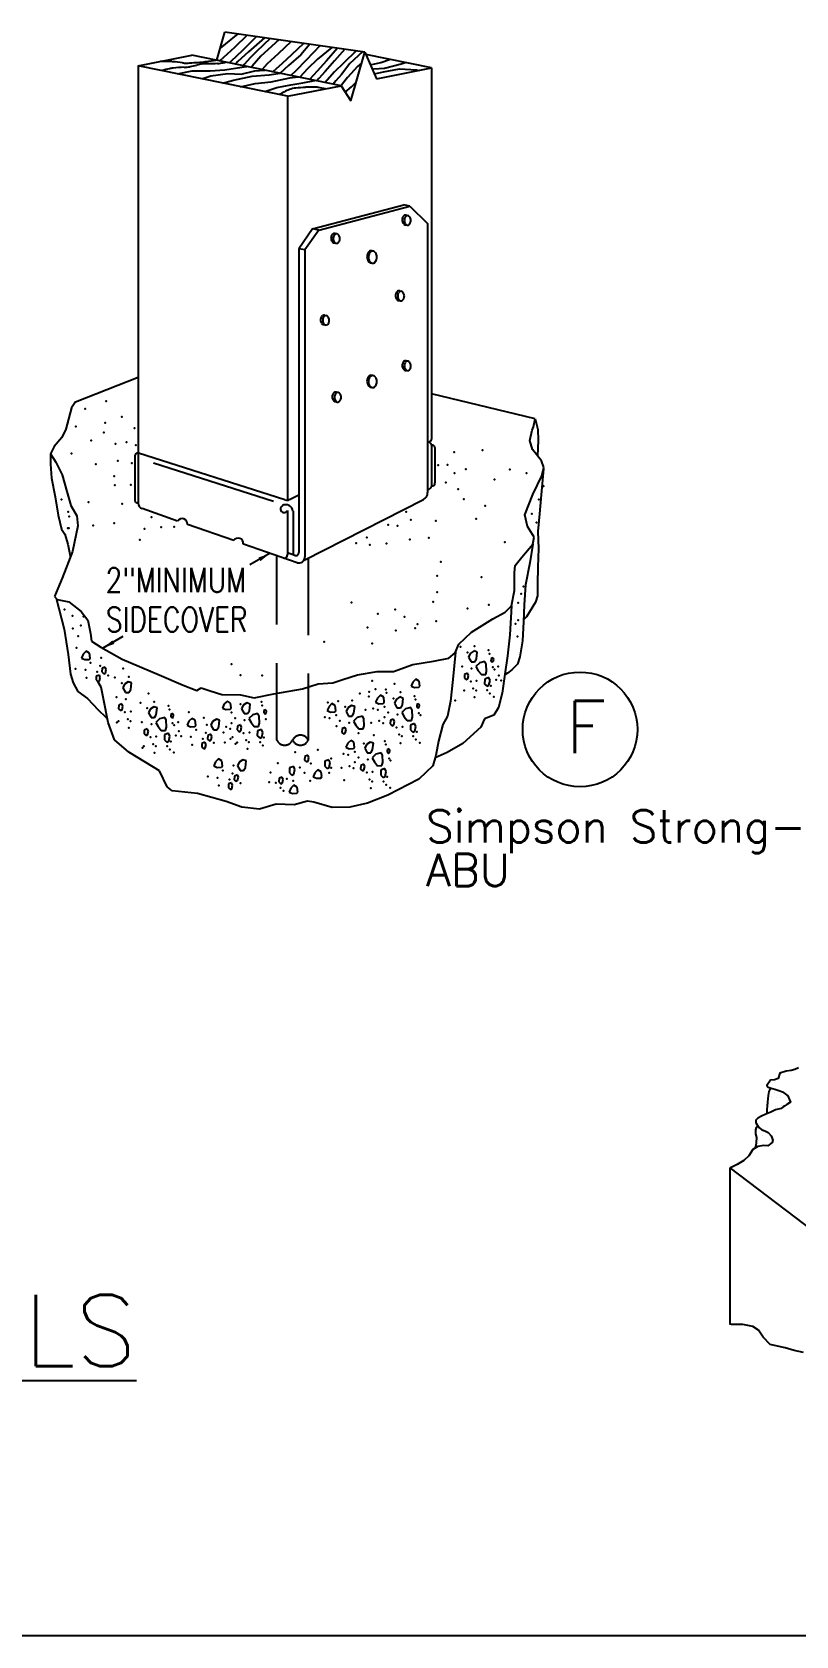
# Model space of a CAD drawing. Header units: inches. Extents: x 683 to 9753, y -6805 to 20230.
# Drawn here: x 6918.6 to 7037.6, y -6033.4 to -5783.8 of the extents above; entities that cross this region are included whole.
import ezdxf

# ---------------------------------------------------------------- set-up
doc = ezdxf.new("R2010")
doc.units = ezdxf.units.IN
doc.header["$LTSCALE"] = 48
doc.header["$MEASUREMENT"] = 0
doc.linetypes.add('HIDDEN', pattern=[0.375, 0.25, -0.125])
for name, color, linetype in [('Dim', 1, 'Continuous'), ('DPIS-BL', 9, 'Continuous'), ('DPIS-TEXT', 7, 'Continuous')]:
    doc.layers.add(name, color=color, linetype=linetype)
doc.styles.add('SIMPLEX', font='simplex.shx', dxfattribs={"oblique": 15, "height": 4})
doc.styles.get("Standard").update_dxf_attribs({"font": 'simplex.shx', "oblique": 15})

# ---------------------------------------------------------------- blocks, each defined once
blk = doc.blocks.new('A$C1BDB07E1')
blk.add_line((-24.55, -184.56), (-24.79, -184.85))
at = {"color": 6}
blk.add_circle((12.43, -285.03), 8.93, dxfattribs=at)
for p in [(-66.09, -237.88), (3.25, -263.92), (3.62, -262.77), (-21.88, -279.46), (-7, -280.53)]:
    blk.add_point(p)
at = {"layer": 'Dim', "color": 6}
for p, q in [((-44.15, -180.89), (-42.87, -176.5)), ((-21.08, -179.6), (-42.87, -176.5)), ((-23.27, -187.19), (-21.08, -179.6)), ((-21.08, -179.6), (-19.26, -183.75)), ((-56.38, -181.73), (-48.03, -180.09)), ((-56.38, -181.73), (-56.38, -249.76)), ((-33.15, -186.49), (-56.38, -181.73)), ((-24.79, -184.85), (-48.03, -180.09)), ((-19.26, -183.75), (-10.71, -182.07)), ((-10.71, -182.07), (-10.71, -239.86)), ((-33.15, -186.49), (-24.79, -184.85)), ((-33.15, -186.49), (-33.15, -249.36)), ((-24.79, -184.85), (-23.27, -187.19)), ((-66.14, -234.06), (-56.38, -230.21)), ((-66.14, -234.06), (-66.77, -234.97)), ((5.46, -236.68), (-10.71, -232.78)), ((-66.77, -234.97), (-67.63, -238.28)), ((5.16, -237.92), (5.46, -236.68)), ((5.46, -236.68), (5.84, -238.36)), ((-68.3, -239.58), (-69.47, -241.02)), ((-67.63, -238.28), (-68.3, -239.58)), ((4.59, -240.07), (4.97, -238.47)), ((4.97, -238.47), (5.16, -237.92)), ((5.84, -238.36), (5.9, -240)), ((-70.05, -242.13), (-70.06, -243.76)), ((-69.47, -241.02), (-70.05, -242.13)), ((-70.05, -242.13), (-69.23, -243.42)), ((-33.53, -249.32), (-56.31, -242.05)), ((5.04, -241.44), (4.59, -240.07)), ((6.43, -243.23), (5.04, -241.44)), ((5.86, -241.31), (5.8, -242.45)), ((5.9, -240), (5.86, -241.31)), ((-70.06, -243.76), (-69.87, -245.91)), ((-69.23, -243.42), (-68.2, -245.38)), ((6.72, -244.49), (6.38, -248.52)), ((6.78, -244.24), (6.43, -243.23)), ((6.49, -245.57), (6.78, -244.24)), ((-69.87, -245.91), (-69.3, -248.81)), ((-68.2, -245.38), (-67.51, -247.99)), ((5.1, -248.46), (6.49, -245.57)), ((-69.3, -248.81), (-68.87, -251.66)), ((-67.51, -247.99), (-66.89, -250.16)), ((-32.81, -249.26), (-31.36, -248.52)), ((3.81, -251.62), (5.1, -248.46)), ((6.38, -248.52), (6.11, -251.47)), ((-68.87, -251.66), (-68.35, -253.85)), ((-66.89, -250.16), (-65.95, -251.76)), ((-65.95, -251.76), (-65.78, -253.34)), ((4.24, -253.47), (3.81, -251.62)), ((6.11, -251.47), (5.86, -254.21)), ((-68.35, -253.85), (-67.8, -254.65)), ((-65.78, -253.34), (-66.6, -257.35)), ((5.31, -255.12), (4.24, -253.47)), ((5.86, -254.21), (5.96, -256.86)), ((-67.8, -254.65), (-67.36, -256.19)), ((-67.36, -256.19), (-67, -258)), ((3.37, -258.23), (5.08, -256.21)), ((5.08, -256.21), (4.61, -259.08)), ((5.08, -256.21), (5.31, -255.12)), ((5.96, -256.86), (5.86, -259.75)), ((-66.6, -257.35), (-68.2, -261.48)), ((-67, -258), (-66.94, -258.21)), ((2.25, -260.68), (2.34, -259.5)), ((2.34, -259.5), (3.37, -258.23)), ((4.61, -259.08), (3.94, -262.53)), ((-68.2, -261.48), (-68.92, -263.1)), ((2.21, -263.42), (2.25, -260.68)), ((5.86, -259.75), (5.8, -262.32)), ((-68.92, -263.1), (-69.42, -264.33)), ((-69.42, -264.33), (-69.02, -264.81)), ((1.77, -265.8), (2.21, -263.42)), ((3.94, -262.53), (3.73, -265.65)), ((5.82, -264.22), (5.48, -265.23)), ((5.8, -262.32), (5.82, -264.22)), ((-69.17, -264.62), (-67.93, -269.41)), ((-69.02, -264.81), (-67.19, -265.19)), ((-67.19, -265.19), (-65.27, -266.67)), ((-65.27, -266.67), (-64.22, -268.03)), ((-1.16, -267.8), (0.76, -266.79)), ((0.76, -266.79), (1.77, -265.8)), ((1.77, -265.8), (1.48, -270.33)), ((3.73, -265.65), (3.65, -268.29)), ((4.51, -266.85), (4.09, -267.51)), ((5.48, -265.23), (4.51, -266.85)), ((-67.93, -269.41), (-67.29, -273.39)), ((-64.22, -268.03), (-63.8, -270.1)), ((-4.49, -269.91), (-1.16, -267.8)), ((3.65, -268.29), (3.46, -271.24)), ((4.09, -267.51), (3.67, -267.93)), ((-63.8, -270.1), (-63.65, -271.28)), ((-63.65, -271.28), (-62.19, -272.23)), ((-7, -273.09), (-6.43, -271.74)), ((-6.43, -271.74), (-4.49, -269.91)), ((1.48, -270.33), (1.14, -273.56)), ((3.46, -271.24), (3.05, -273.72)), ((-67.29, -273.39), (-66.92, -276.42)), ((-62.19, -272.23), (-58.86, -274.08)), ((-58.86, -274.08), (-53.13, -276.55)), ((-13.61, -274.9), (-10.39, -274.38)), ((-10.39, -274.38), (-7.99, -273.92)), ((-7.99, -273.92), (-7, -273.09)), ((-6.96, -273.01), (-7.38, -277.27)), ((1.14, -273.56), (0.74, -276.42)), ((3.05, -273.72), (2.68, -274.86)), ((-66.92, -276.42), (-66.51, -277.79)), ((-53.13, -276.55), (-49.4, -278.15)), ((-24.53, -277.24), (-22.23, -276.51)), ((-22.23, -276.51), (-19.18, -276.02)), ((-19.18, -276.02), (-16.61, -276)), ((-16.61, -276), (-13.61, -274.9)), ((0.74, -276.42), (0.29, -279.37)), ((1.14, -276.28), (0.7, -276.55)), ((1.79, -275.73), (1.14, -276.28)), ((2.68, -274.86), (1.79, -275.73)), ((-66.51, -277.79), (-65.78, -279.12)), ((-65.78, -279.12), (-64.3, -280.22)), ((-62.15, -278.45), (-62.66, -277.56)), ((-61.79, -280.28), (-62.15, -278.45)), ((-49.4, -278.15), (-47.25, -278.95)), ((-47.25, -278.95), (-46.58, -278.53)), ((-46.58, -278.53), (-45.17, -279.02)), ((-45.17, -279.02), (-43.33, -279.58)), ((-38.34, -280.13), (-35.28, -279.48)), ((-35.28, -279.48), (-30.79, -278.7)), ((-30.79, -278.7), (-28.35, -277.94)), ((-28.35, -277.94), (-26.05, -277.79)), ((-26.05, -277.79), (-24.53, -277.24)), ((-7.38, -277.27), (-7.73, -280.62)), ((0.29, -279.37), (-0.28, -281.61)), ((-64.3, -280.22), (-62.64, -281.97)), ((-62.64, -281.97), (-61.41, -283.13)), ((-61.08, -283.93), (-61.79, -280.28)), ((-43.33, -279.58), (-40.46, -279.67)), ((-40.46, -279.67), (-38.34, -280.13)), ((-7.73, -280.62), (-8.2, -282.96)), ((-0.28, -281.61), (-1.01, -282.83)), ((-61.41, -283.13), (-61.24, -283.23)), ((-60.06, -286.66), (-61.08, -283.93)), ((-8.92, -284.28), (-9.63, -286.83)), ((-8.2, -282.96), (-8.92, -284.28)), ((-2.47, -283.38), (-3.01, -284.7)), ((-1.01, -282.83), (-2.47, -283.38)), ((-57.83, -288.58), (-60.06, -286.66)), ((-9.63, -286.83), (-10.05, -289.11)), ((-3.01, -284.7), (-5.82, -287.23)), ((-55.2, -290.19), (-57.83, -288.58)), ((-10.05, -289.11), (-10.5, -290.69)), ((-8.28, -288.62), (-10.14, -289.47)), ((-5.82, -287.23), (-8.28, -288.62)), ((-53.05, -291.45), (-55.2, -290.19)), ((-51.89, -293.94), (-53.05, -291.45)), ((-10.5, -290.69), (-12.65, -292.78)), ((-51.07, -294.57), (-51.89, -293.94)), ((-12.65, -292.78), (-17.51, -295.28)), ((-47.15, -294.99), (-51.07, -294.57)), ((-42.66, -296.23), (-47.15, -294.99)), ((-40.25, -297.14), (-42.66, -296.23)), ((-34.9, -296.68), (-37.47, -297.44)), ((-32.08, -296.76), (-34.9, -296.68)), ((-29.99, -296.17), (-32.08, -296.76)), ((-29.04, -296.36), (-29.99, -296.17)), ((-26.16, -297.2), (-29.04, -296.36)), ((-20.68, -296.51), (-23.42, -297.14)), ((-17.51, -295.28), (-20.68, -296.51)), ((-37.47, -297.44), (-40.25, -297.14)), ((-23.42, -297.14), (-26.16, -297.2)), ((35.76, -353.27), (76.65, -384.37)), ((35.76, -353.27), (35.76, -377.58))]:
    blk.add_line(p, q, dxfattribs=at)
at = {"layer": 'Dim', "color": 2}
for p, q in [((-40.85, -176.78), (-42.78, -178.32)), ((-39.41, -176.97), (-41.39, -178.91)), ((-37.98, -177.18), (-40.19, -179.39)), ((-42.78, -178.32), (-43.6, -178.99)), ((-41.39, -178.91), (-43.12, -180.43)), ((-40.19, -179.39), (-41.88, -181.02)), ((-39.18, -179.58), (-40.84, -181.1)), ((-36.71, -177.37), (-39.18, -179.58)), ((-37.98, -179.5), (-38.88, -180.45)), ((-35.83, -177.48), (-37.98, -179.5)), ((-34.48, -177.69), (-37.3, -180.24)), ((-32.54, -177.96), (-34.59, -179.88)), ((-30.64, -178.25), (-32.52, -180.05)), ((-29.67, -178.38), (-31.07, -180.02)), ((-28.03, -178.61), (-30.2, -180.87)), ((-26.22, -178.87), (-28.47, -180.72)), ((-25.33, -178.99), (-27.06, -180.97)), ((-24.19, -179.16), (-25.82, -180.97)), ((-22.42, -179.41), (-24.43, -181.31)), ((-21.45, -179.56), (-23.44, -181.37)), ((-43.12, -180.43), (-43.67, -180.99)), ((-42.89, -182.38), (-40.23, -181.94)), ((-41.88, -181.02), (-42.17, -181.29)), ((-40.84, -181.1), (-41.22, -181.48)), ((-40.23, -181.94), (-39.48, -181.84)), ((-39.87, -181.54), (-40.04, -181.73)), ((-38.88, -180.45), (-39.87, -181.54)), ((-38.63, -181.82), (-38.78, -181.98)), ((-37.3, -180.24), (-38.63, -181.82)), ((-36.29, -181.46), (-37.09, -182.32)), ((-34.59, -179.88), (-36.29, -181.46)), ((-33.95, -181.37), (-35.41, -182.66)), ((-32.98, -181.69), (-34.25, -182.91)), ((-32.52, -180.05), (-33.95, -181.37)), ((-31.07, -180.02), (-32.98, -181.69)), ((-30.2, -180.87), (-31.85, -182.53)), ((-28.47, -180.72), (-30.03, -182.24)), ((-27.06, -180.97), (-28.51, -182.58)), ((-25.82, -180.97), (-27.27, -182.64)), ((-24.43, -181.31), (-25.8, -182.7)), ((-23.44, -181.37), (-24.72, -183.08)), ((-22.23, -181.86), (-23.79, -183.57)), ((-21.58, -181.35), (-22.23, -181.86)), ((-10.71, -182.07), (-20.91, -180)), ((-20.21, -181.58), (-19.98, -181.54)), ((-19.98, -181.54), (-18.59, -181.25)), ((-19.66, -182.24), (-18.04, -182.09)), ((-18.59, -181.25), (-17.26, -180.74)), ((-18.04, -182.09), (-15.41, -181.42)), ((-15.41, -181.42), (-14.82, -181.23)), ((-50.27, -182.98), (-47.99, -182.51)), ((-47.99, -182.51), (-45.17, -182.53)), ((-46.49, -183.76), (-45.06, -183.33)), ((-45.17, -182.53), (-42.89, -182.38)), ((-45.06, -183.33), (-42.43, -182.93)), ((-43.23, -184.43), (-41.54, -183.99)), ((-42.43, -182.93), (-40.36, -183.04)), ((-41.54, -183.99), (-38.61, -183.36)), ((-40.44, -185), (-38.15, -184.49)), ((-40.36, -183.04), (-38.21, -182.55)), ((-38.61, -183.36), (-36, -183.14)), ((-38.21, -182.55), (-36.74, -182.43)), ((-38.15, -184.49), (-35.68, -184.24)), ((-36.74, -182.43), (-36.63, -182.41)), ((-36, -183.14), (-34.27, -182.91)), ((-35.68, -184.24), (-32.79, -183.61)), ((-34.78, -185.13), (-32.63, -184.72)), ((-32.79, -183.61), (-31.47, -183.48)), ((-32.63, -184.72), (-30.73, -184.41)), ((-31.85, -182.53), (-32.62, -183.25)), ((-30.03, -182.24), (-31.23, -183.52)), ((-30.73, -184.41), (-28.87, -184.01)), ((-28.51, -182.58), (-29.65, -183.84)), ((-28.26, -183.73), (-28.56, -184.07)), ((-27.27, -182.64), (-28.26, -183.73)), ((-26.96, -183.97), (-27.25, -184.34)), ((-25.8, -182.7), (-26.96, -183.97)), ((-25.59, -184.07), (-26.03, -184.58)), ((-24.72, -183.08), (-25.59, -184.07)), ((-23.79, -183.57), (-24.55, -184.56)), ((-23.16, -185.02), (-22.43, -184.3)), ((-19.9, -182.26), (-19.66, -182.24)), ((-19.58, -183), (-18.17, -182.66)), ((-19.58, -183), (-19.58, -183)), ((-18.17, -182.66), (-15.66, -182.22)), ((-15.66, -182.22), (-13.02, -182.39)), ((-13.02, -182.39), (-12.63, -182.45)), ((-36.65, -185.76), (-34.78, -185.13)), ((-24.15, -185.84), (-23.16, -185.02)), ((-64.95, -273.3), (-65.23, -273.94)), ((-65.23, -273.94), (-64.7, -274.17)), ((-64.47, -272.86), (-64.95, -273.3)), ((-64.7, -274.17), (-64.03, -274.13)), ((-63.98, -273.16), (-64.47, -272.86)), ((-64.03, -274.13), (-63.86, -273.92)), ((-63.86, -273.92), (-63.98, -273.16)), ((-4.68, -273.2), (-4.93, -273.77)), ((-4.93, -273.77), (-4.53, -274.5)), ((-4.07, -272.82), (-4.68, -273.2)), ((-4.53, -274.5), (-4, -274.5)), ((-3.58, -273.03), (-4.07, -272.82)), ((-4, -274.5), (-3.69, -274.06)), ((-3.69, -274.06), (-3.58, -273.03)), ((-2.38, -274.48), (-3.18, -274.69)), ((-2.19, -274.88), (-2.38, -274.48)), ((-1.43, -274), (-1.45, -274.38)), ((-1.45, -274.38), (-1.26, -274.57)), ((-1.12, -273.89), (-1.43, -274)), ((-1.26, -274.57), (-1.1, -274.48)), ((-1.01, -274.12), (-1.12, -273.89)), ((-1.1, -274.48), (-1.01, -274.12)), ((-62.91, -276.76), (-62.93, -277.33)), ((-62.43, -276.59), (-62.91, -276.76)), ((-62.28, -276.93), (-62.43, -276.59)), ((-62.4, -277.48), (-62.28, -276.93)), ((-62, -275.52), (-62.02, -276.09)), ((-62.02, -276.09), (-61.71, -276.36)), ((-61.52, -275.33), (-62, -275.52)), ((-61.71, -276.36), (-61.48, -276.25)), ((-61.37, -275.69), (-61.52, -275.33)), ((-61.48, -276.25), (-61.37, -275.69)), ((-5.56, -276.46), (-5.57, -277.03)), ((-5.57, -277.03), (-5.27, -277.31)), ((-5.08, -276.27), (-5.56, -276.46)), ((-4.93, -276.63), (-5.08, -276.27)), ((-5.04, -277.18), (-4.93, -276.63)), ((-3.18, -274.69), (-3.79, -275.26)), ((-3.79, -275.26), (-3.41, -275.9)), ((-3.41, -275.9), (-2.93, -276.49)), ((-2.93, -276.49), (-2.26, -276.49)), ((-1.79, -276.95), (-2.42, -277.2)), ((-2.26, -276.49), (-2.11, -275.98)), ((-2.11, -275.98), (-2.19, -274.88)), ((-1.58, -277.43), (-1.79, -276.95)), ((-62.93, -277.33), (-62.62, -277.62)), ((-62.62, -277.62), (-62.4, -277.48)), ((-58.51, -277.98), (-58.78, -278.55)), ((-58.78, -278.55), (-58.36, -279.27)), ((-57.92, -277.6), (-58.51, -277.98)), ((-58.36, -279.27), (-57.83, -279.27)), ((-57.41, -277.79), (-57.92, -277.6)), ((-57.83, -279.27), (-57.54, -278.83)), ((-57.54, -278.83), (-57.41, -277.79)), ((-13.61, -277.65), (-13.89, -278.28)), ((-13.89, -278.28), (-13.36, -278.51)), ((-13.13, -277.22), (-13.61, -277.65)), ((-13.36, -278.51), (-12.69, -278.47)), ((-12.63, -277.5), (-13.13, -277.22)), ((-12.69, -278.47), (-12.52, -278.28)), ((-12.52, -278.28), (-12.63, -277.5)), ((-5.27, -277.31), (-5.04, -277.18)), ((-2.42, -277.2), (-2.45, -277.96)), ((-2.45, -277.96), (-2.05, -278.32)), ((-2.05, -278.32), (-1.75, -278.15)), ((-1.75, -278.15), (-1.58, -277.43)), ((-59.41, -281.23), (-59.43, -281.8)), ((-59.43, -281.8), (-59.12, -282.09)), ((-58.93, -281.04), (-59.41, -281.23)), ((-59.12, -282.09), (-58.89, -281.96)), ((-58.78, -281.4), (-58.93, -281.04)), ((-58.89, -281.96), (-58.78, -281.4)), ((-54.54, -281.88), (-54.8, -282.45)), ((-53.95, -281.5), (-54.54, -281.88)), ((-53.43, -281.69), (-53.95, -281.5)), ((-53.57, -282.74), (-53.43, -281.69)), ((-42.97, -281.06), (-43.25, -281.71)), ((-43.25, -281.71), (-42.72, -281.94)), ((-42.49, -280.62), (-42.97, -281.06)), ((-42.72, -281.94), (-42.05, -281.9)), ((-42, -280.93), (-42.49, -280.62)), ((-42.05, -281.9), (-41.88, -281.69)), ((-41.88, -281.69), (-42, -280.93)), ((-40.04, -281.27), (-40.3, -281.84)), ((-40.3, -281.84), (-39.9, -282.56)), ((-39.45, -280.89), (-40.04, -281.27)), ((-38.95, -281.08), (-39.45, -280.89)), ((-39.07, -282.13), (-38.95, -281.08)), ((-36.5, -281.96), (-36.8, -282.07)), ((-36.38, -282.18), (-36.5, -281.96)), ((-26.66, -281.44), (-26.96, -282.09)), ((-26.2, -281), (-26.66, -281.44)), ((-25.69, -281.31), (-26.2, -281)), ((-25.59, -282.07), (-25.69, -281.31)), ((-23.75, -281.65), (-24.01, -282.22)), ((-23.16, -281.29), (-23.75, -281.65)), ((-22.64, -281.48), (-23.16, -281.29)), ((-22.78, -282.51), (-22.64, -281.48)), ((-19.12, -280.15), (-19.43, -280.79)), ((-19.43, -280.79), (-18.9, -281.02)), ((-18.67, -279.71), (-19.12, -280.15)), ((-18.9, -281.02), (-18.21, -280.98)), ((-18.15, -280.01), (-18.67, -279.71)), ((-18.21, -280.98), (-18.06, -280.78)), ((-18.06, -280.78), (-18.15, -280.01)), ((-16.21, -280.36), (-16.48, -280.93)), ((-16.48, -280.93), (-16.08, -281.65)), ((-15.62, -279.98), (-16.21, -280.36)), ((-16.08, -281.65), (-15.53, -281.65)), ((-15.11, -280.19), (-15.62, -279.98)), ((-15.53, -281.65), (-15.24, -281.21)), ((-14.73, -281.84), (-15.32, -282.41)), ((-15.24, -281.21), (-15.11, -280.19)), ((-13.93, -281.63), (-14.73, -281.84)), ((-13.72, -282.03), (-13.93, -281.63)), ((-13.64, -283.13), (-13.72, -282.03)), ((-12.98, -281.16), (-13, -281.54)), ((-13, -281.54), (-12.79, -281.73)), ((-12.67, -281.04), (-12.98, -281.16)), ((-12.79, -281.73), (-12.63, -281.63)), ((-12.56, -281.27), (-12.67, -281.04)), ((-12.63, -281.63), (-12.56, -281.27)), ((-54.8, -282.45), (-54.38, -283.17)), ((-54.38, -283.17), (-53.85, -283.17)), ((-53.85, -283.17), (-53.57, -282.74)), ((-53.05, -283.36), (-53.64, -283.93)), ((-53.64, -283.93), (-53.28, -284.58)), ((-52.25, -283.15), (-53.05, -283.36)), ((-52.04, -283.55), (-52.25, -283.15)), ((-51.97, -284.66), (-52.04, -283.55)), ((-51.3, -282.68), (-51.32, -283.06)), ((-51.32, -283.06), (-51.11, -283.25)), ((-50.98, -282.56), (-51.3, -282.68)), ((-51.11, -283.25), (-50.96, -283.15)), ((-50.88, -282.79), (-50.98, -282.56)), ((-50.96, -283.15), (-50.88, -282.79)), ((-48.49, -283.74), (-48.77, -284.37)), ((-48.77, -284.37), (-48.24, -284.6)), ((-48.03, -283.31), (-48.49, -283.74)), ((-48.24, -284.6), (-47.57, -284.56)), ((-47.52, -283.59), (-48.03, -283.31)), ((-47.57, -284.56), (-47.4, -284.37)), ((-47.4, -284.37), (-47.52, -283.59)), ((-44.79, -283.78), (-45.06, -284.35)), ((-45.06, -284.35), (-44.66, -285.09)), ((-44.2, -283.42), (-44.79, -283.78)), ((-43.71, -283.61), (-44.2, -283.42)), ((-43.82, -284.64), (-43.71, -283.61)), ((-40.93, -284.52), (-40.95, -285.09)), ((-40.46, -284.33), (-40.93, -284.52)), ((-40.3, -284.7), (-40.46, -284.33)), ((-39.9, -282.56), (-39.37, -282.56)), ((-39.37, -282.56), (-39.07, -282.13)), ((-38.55, -282.75), (-39.16, -283.33)), ((-39.16, -283.33), (-38.78, -283.97)), ((-38.78, -283.97), (-38.31, -284.56)), ((-37.75, -282.54), (-38.55, -282.75)), ((-38.31, -284.56), (-37.64, -284.56)), ((-37.54, -282.94), (-37.75, -282.54)), ((-37.64, -284.56), (-37.47, -284.05)), ((-37.47, -284.05), (-37.54, -282.94)), ((-36.8, -282.07), (-36.82, -282.45)), ((-36.82, -282.45), (-36.61, -282.64)), ((-36.61, -282.64), (-36.46, -282.54)), ((-36.46, -282.54), (-36.38, -282.18)), ((-26.96, -282.09), (-26.43, -282.32)), ((-26.43, -282.32), (-25.75, -282.28)), ((-25.75, -282.28), (-25.59, -282.07)), ((-24.01, -282.22), (-23.61, -282.96)), ((-23.61, -282.96), (-23.06, -282.94)), ((-23.06, -282.94), (-22.78, -282.51)), ((-22.26, -283.15), (-22.87, -283.72)), ((-22.87, -283.72), (-22.49, -284.35)), ((-22.49, -284.35), (-22.02, -284.94)), ((-21.46, -282.94), (-22.26, -283.15)), ((-21.25, -283.34), (-21.46, -282.94)), ((-21.35, -284.94), (-21.18, -284.45)), ((-21.18, -284.45), (-21.25, -283.34)), ((-17.11, -283.61), (-17.13, -284.18)), ((-17.13, -284.18), (-16.82, -284.47)), ((-16.63, -283.42), (-17.11, -283.61)), ((-16.82, -284.47), (-16.59, -284.33)), ((-16.48, -283.78), (-16.63, -283.42)), ((-16.59, -284.33), (-16.48, -283.78)), ((-15.32, -282.41), (-14.96, -283.06)), ((-14.96, -283.06), (-14.48, -283.65)), ((-14.48, -283.65), (-13.81, -283.65)), ((-13.97, -284.35), (-13.99, -285.11)), ((-13.34, -284.11), (-13.97, -284.35)), ((-13.81, -283.65), (-13.64, -283.13)), ((-13.13, -284.58), (-13.34, -284.11)), ((-55.43, -285.13), (-55.45, -285.7)), ((-55.45, -285.7), (-55.15, -285.97)), ((-54.96, -284.94), (-55.43, -285.13)), ((-55.15, -285.97), (-54.92, -285.86)), ((-54.8, -285.3), (-54.96, -284.94)), ((-54.92, -285.86), (-54.8, -285.3)), ((-53.28, -284.58), (-52.81, -285.17)), ((-52.81, -285.17), (-52.14, -285.17)), ((-52.29, -285.88), (-52.31, -286.64)), ((-52.31, -286.64), (-51.91, -287)), ((-51.66, -285.63), (-52.29, -285.88)), ((-52.14, -285.17), (-51.97, -284.66)), ((-51.91, -287), (-51.61, -286.83)), ((-51.45, -286.08), (-51.66, -285.63)), ((-51.61, -286.83), (-51.45, -286.08)), ((-45.99, -287.02), (-46.47, -287.21)), ((-45.82, -287.38), (-45.99, -287.02)), ((-45.56, -285.95), (-45.57, -286.54)), ((-45.57, -286.54), (-45.27, -286.81)), ((-45.08, -285.78), (-45.56, -285.95)), ((-45.27, -286.81), (-45.04, -286.67)), ((-44.91, -286.12), (-45.08, -285.78)), ((-45.04, -286.67), (-44.91, -286.12)), ((-44.66, -285.09), (-44.13, -285.08)), ((-44.13, -285.08), (-43.82, -284.64)), ((-40.95, -285.09), (-40.65, -285.38)), ((-40.65, -285.38), (-40.42, -285.25)), ((-40.42, -285.25), (-40.3, -284.7)), ((-37.79, -285.27), (-37.83, -286.03)), ((-37.83, -286.03), (-37.41, -286.39)), ((-37.16, -285.02), (-37.79, -285.27)), ((-37.41, -286.39), (-37.13, -286.22)), ((-36.95, -285.49), (-37.16, -285.02)), ((-37.13, -286.22), (-36.95, -285.49)), ((-24.64, -284.9), (-24.66, -285.49)), ((-24.66, -285.49), (-24.36, -285.76)), ((-24.17, -284.73), (-24.64, -284.9)), ((-24.36, -285.76), (-24.13, -285.63)), ((-24.01, -285.08), (-24.17, -284.73)), ((-24.13, -285.63), (-24.01, -285.08)), ((-23.29, -286.73), (-23.75, -287.17)), ((-22.78, -287.02), (-23.29, -286.73)), ((-22.68, -287.8), (-22.78, -287.02)), ((-22.02, -284.94), (-21.35, -284.94)), ((-20.25, -287), (-20.84, -287.38)), ((-19.73, -287.19), (-20.25, -287)), ((-13.99, -285.11), (-13.59, -285.48)), ((-13.59, -285.48), (-13.28, -285.3)), ((-13.28, -285.3), (-13.13, -284.58)), ((-46.47, -287.21), (-46.49, -287.78)), ((-46.49, -287.78), (-46.18, -288.04)), ((-46.18, -288.04), (-45.95, -287.93)), ((-45.95, -287.93), (-45.82, -287.38)), ((-30.45, -289.24), (-30.47, -289.81)), ((-29.97, -289.05), (-30.45, -289.24)), ((-29.82, -289.41), (-29.97, -289.05)), ((-29.93, -289.97), (-29.82, -289.41)), ((-23.75, -287.17), (-24.05, -287.8)), ((-24.05, -287.8), (-23.52, -288.03)), ((-23.52, -288.03), (-22.83, -287.99)), ((-22.83, -287.99), (-22.68, -287.8)), ((-20.84, -287.38), (-21.1, -287.95)), ((-21.1, -287.95), (-20.7, -288.67)), ((-20.7, -288.67), (-20.15, -288.67)), ((-20.15, -288.67), (-19.87, -288.23)), ((-19.35, -288.86), (-19.94, -289.43)), ((-19.94, -289.43), (-19.58, -290.06)), ((-19.87, -288.23), (-19.73, -287.19)), ((-18.55, -288.65), (-19.35, -288.86)), ((-18.34, -289.05), (-18.55, -288.65)), ((-18.27, -290.16), (-18.34, -289.05)), ((-17.6, -288.18), (-17.62, -288.56)), ((-17.62, -288.56), (-17.41, -288.75)), ((-17.3, -288.04), (-17.6, -288.18)), ((-17.41, -288.75), (-17.26, -288.65)), ((-17.18, -288.29), (-17.3, -288.04)), ((-17.26, -288.65), (-17.18, -288.29)), ((-44.34, -290.06), (-44.62, -290.71)), ((-44.62, -290.71), (-44.09, -290.94)), ((-43.88, -289.62), (-44.34, -290.06)), ((-44.09, -290.94), (-43.42, -290.9)), ((-43.37, -289.93), (-43.88, -289.62)), ((-43.42, -290.9), (-43.25, -290.69)), ((-43.25, -290.69), (-43.37, -289.93)), ((-40.65, -290.1), (-40.91, -290.67)), ((-40.91, -290.67), (-40.51, -291.41)), ((-40.06, -289.74), (-40.65, -290.1)), ((-40.51, -291.41), (-39.98, -291.41)), ((-39.54, -289.93), (-40.06, -289.74)), ((-39.98, -291.41), (-39.68, -290.97)), ((-39.68, -290.97), (-39.54, -289.93)), ((-32.81, -291.03), (-32.82, -291.81)), ((-32.82, -291.81), (-32.43, -292.17)), ((-32.16, -290.8), (-32.81, -291.03)), ((-32.43, -292.17), (-32.12, -292)), ((-31.97, -291.26), (-32.16, -290.8)), ((-32.12, -292), (-31.97, -291.26)), ((-30.47, -289.81), (-30.16, -290.08)), ((-30.16, -290.08), (-29.93, -289.97)), ((-28.87, -291.76), (-29.15, -292.4)), ((-28.39, -291.32), (-28.87, -291.76)), ((-27.9, -291.62), (-28.39, -291.32)), ((-27.78, -292.38), (-27.9, -291.62)), ((-27.31, -289.97), (-27.34, -290.75)), ((-27.34, -290.75), (-26.93, -291.11)), ((-26.68, -289.74), (-27.31, -289.97)), ((-26.93, -291.11), (-26.62, -290.94)), ((-26.47, -290.19), (-26.68, -289.74)), ((-26.62, -290.94), (-26.47, -290.19)), ((-21.73, -290.63), (-21.75, -291.2)), ((-21.75, -291.2), (-21.45, -291.47)), ((-21.25, -290.44), (-21.73, -290.63)), ((-21.45, -291.47), (-21.22, -291.36)), ((-21.1, -290.78), (-21.25, -290.44)), ((-21.22, -291.36), (-21.1, -290.78)), ((-19.58, -290.06), (-19.1, -290.67)), ((-19.1, -290.67), (-18.44, -290.65)), ((-18.59, -291.36), (-18.61, -292.14)), ((-17.96, -291.13), (-18.59, -291.36)), ((-18.44, -290.65), (-18.27, -290.16)), ((-17.75, -291.58), (-17.96, -291.13)), ((-17.91, -292.33), (-17.75, -291.58)), ((-42.3, -293.52), (-42.32, -294.1)), ((-42.32, -294.1), (-42.03, -294.38)), ((-41.84, -293.33), (-42.3, -293.52)), ((-42.03, -294.38), (-41.81, -294.25)), ((-41.67, -293.7), (-41.84, -293.33)), ((-41.81, -294.25), (-41.67, -293.7)), ((-41.39, -292.29), (-41.41, -292.86)), ((-41.41, -292.86), (-41.12, -293.13)), ((-40.93, -292.1), (-41.39, -292.29)), ((-41.12, -293.13), (-40.89, -292.99)), ((-40.76, -292.44), (-40.93, -292.1)), ((-40.89, -292.99), (-40.76, -292.44)), ((-34.44, -292.63), (-34.46, -293.2)), ((-34.46, -293.2), (-34.16, -293.49)), ((-33.97, -292.46), (-34.44, -292.63)), ((-34.16, -293.49), (-33.93, -293.35)), ((-33.81, -292.8), (-33.97, -292.46)), ((-33.93, -293.35), (-33.81, -292.8)), ((-32.6, -294.15), (-32.88, -294.78)), ((-32.14, -293.72), (-32.6, -294.15)), ((-31.63, -294), (-32.14, -293.72)), ((-31.51, -294.78), (-31.63, -294)), ((-29.15, -292.4), (-28.62, -292.63)), ((-28.62, -292.63), (-27.95, -292.59)), ((-27.95, -292.59), (-27.78, -292.38)), ((-18.61, -292.14), (-18.21, -292.5)), ((-18.21, -292.5), (-17.91, -292.33)), ((-32.88, -294.78), (-32.35, -295.01)), ((-32.35, -295.01), (-31.68, -294.97)), ((-31.68, -294.97), (-31.51, -294.78)), ((42.67, -341.55), (42.67, -341.55)), ((41.71, -342.58), (41.71, -342.58)), ((41.81, -343.42), (41.81, -343.42)), ((42.26, -342.34), (42.26, -342.34)), ((42.92, -343.69), (42.92, -343.69)), ((42.97, -342.36), (42.97, -342.36)), ((43.14, -343.89), (43.14, -343.89)), ((43.6, -342.28), (43.6, -342.28)), ((43.8, -343.56), (43.8, -343.56)), ((44.59, -342.15), (44.59, -342.15)), ((45.09, -343.09), (45.09, -343.09)), ((40.29, -349.02), (40.29, -349.02)), ((40.84, -348.23), (40.84, -348.23)), ((40.85, -347.65), (40.85, -347.65)), ((41.94, -348.8), (41.94, -348.8)), ((39.98, -349.52), (39.98, -349.52))]:
    blk.add_line(p, q, dxfattribs=at)
at = {"layer": 'Dim', "color": 1}
for p, q in [((-29.21, -207.11), (-15.03, -203.4)), ((-28.26, -207.32), (-14.08, -203.59)), ((-14.08, -203.59), (-15.03, -203.4)), ((-14.08, -203.59), (-11.3, -206.31)), ((-29.21, -207.11), (-31.36, -210.22)), ((-28.26, -207.32), (-29.21, -207.11)), ((-11.3, -206.31), (-11.3, -248.18)), ((-28.26, -207.32), (-30.41, -210.41)), ((-31.36, -210.22), (-31.36, -257.5)), ((-30.41, -210.41), (-31.36, -210.22)), ((-30.41, -210.41), (-30.41, -258.17)), ((-10.71, -240.79), (-10.71, -247.15)), ((-10.16, -241.16), (-10.16, -246.66)), ((-56.92, -242.51), (-56.92, -249.45)), ((-35.3, -249.57), (-54, -243.61)), ((-30.54, -258.66), (-11.97, -249.22)), ((-50.24, -252.59), (-55.75, -250.65)), ((-33.15, -250.96), (-33.15, -257.88)), ((-32.27, -251.05), (-32.27, -257.85)), ((-41.5, -255.64), (-48.71, -253.11)), ((-31.64, -259.08), (-40, -256.17)), ((-31.99, -257.94), (-33.15, -257.54))]:
    blk.add_line(p, q, dxfattribs=at)
at = {"layer": 'Dim'}
for p, q in [((-35.83, -257.62), (-38.97, -259.39)), ((-58.76, -270.59), (-61.9, -272.38))]:
    blk.add_line(p, q, dxfattribs=at)
at = {"layer": 'Dim', "color": 1, "linetype": 'HIDDEN'}
for p, q in [((-34.78, -286.71), (-34.78, -257.98)), ((-29.89, -258.34), (-29.89, -286.71))]:
    blk.add_line(p, q, dxfattribs=at)
at = {"layer": 'Dim', "color": 6}
for points in [[(46.44, -337.68), (45.91, -337.97), (45.34, -338.12), (44.56, -338.22), (43.56, -338.54), (43.27, -339.37), (42.73, -339.59), (42.12, -339.61), (41.5, -340.44), (41.72, -340.71), (42.34, -340.93), (42.78, -341.03), (43.41, -341.23), (43.97, -341.45), (44.78, -342.03), (45.05, -342.67), (45.2, -343.04), (45.03, -343.16), (44.63, -343.4), (44.34, -343.6), (44.07, -343.79), (43.78, -344.04), (42.85, -344.21), (42.16, -344.58), (41.36, -344.92), (40.67, -345.21), (40.13, -345.53), (39.79, -345.85), (39.79, -346.26), (40.26, -347), (40.7, -347.27), (41.33, -347.54), (41.75, -347.76), (42.21, -348.29), (42.48, -348.98), (42.34, -349.32), (41.68, -349.83), (41.06, -349.81), (40.13, -349.93), (39.35, -350.4), (38.74, -351.4), (37.93, -352.13), (36.91, -352.74), (35.88, -353.26), (35.76, -353.27)], [(42.09, -340.84), (41.82, -341.4), (41.72, -342.01), (41.63, -343.04), (41.58, -343.62), (41.55, -344.23), (41.53, -344.85)], [(40.1, -346.75), (39.87, -346.97), (39.74, -347.36), (39.74, -347.66), (39.77, -347.95), (39.89, -348.54), (39.87, -349.32), (39.79, -349.76), (39.65, -350.22)], [(47.25, -381.99), (45.78, -381.7), (44.37, -381.26), (43.17, -381.04), (42.02, -380.75), (40.94, -379.62), (40.21, -378.5), (39.35, -377.96), (37.79, -377.66), (36.03, -377.64), (35.76, -377.58)]]:
    blk.add_lwpolyline(points, dxfattribs=at)
at = {"layer": 'Dim', "color": 2}
for centre, radius, start, end in [((-52.67, -216.29), 35.22, 88.452, 90.469), ((-46.49, -205.55), 23.88, 102.119, 105.027), ((-52.03, -192.4), 11.34, 84.895, 88.452), ((-50.35, -187.63), 5.56, 96.084, 102.119), ((-54.23, -217.08), 36.12, 82.437, 84.895), ((-47.76, -211.91), 29.97, 92.84, 96.084), ((-48.83, -176.4), 4.93, 262.437, 269.098), ((-49.7, -172.5), 9.5, 272.84, 278.604), ((-48.85, -178.06), 3.27, 269.098, 274.062), ((-66.14, 65.38), 247.32, 274.062, 274.633), ((-49.36, -174.76), 7.19, 278.604, 286.965), ((-45.73, -186.71), 5.29, 97.203, 106.965), ((-45.61, -187.57), 6.15, 89.531, 97.203), ((-47.5, -164.58), 16.59, 274.633, 277.382), ((-45.38, -159.48), 21.92, 269.531, 273.591), ((-52.56, -125.55), 55.95, 277.382, 278.879), ((-44.36, -175.81), 5.58, 273.591, 278.085), ((-47.04, -157.01), 24.57, 278.085, 280.225), ((-28.94, -194.97), 10.29, 112.168, 121.87), ((-31.49, -188.73), 3.54, 95.598, 112.168), ((-29, -214.02), 28.94, 92.643, 95.598), ((-29.34, -206.56), 21.5, 89.212, 92.643), ((-29.13, -190.88), 5.82, 82.353, 89.212), ((-30.5, -201.14), 16.16, 78.239, 82.353)]:
    blk.add_arc(centre, radius, start, end, dxfattribs=at)
at = {"layer": 'Dim', "color": 1}
for centre, radius, start, end in [((-14.21, -205.74), 1.07, 164.564, 180.566), ((-14.21, -205.74), 1.07, 180.566, 196.567), ((-14.5, -205.67), 0.78, 145.869, 164.564), ((-14.48, -205.82), 0.78, 196.567, 215.262), ((-14.67, -205.55), 0.571, 121.457, 145.869), ((-14.65, -205.93), 0.571, 215.262, 239.674), ((-14.77, -205.36), 0.362, 90.566, 121.457), ((-14.77, -206.12), 0.362, 239.674, 270.566), ((-13.87, -205.8), 1.07, 164.564, 180.566), ((-13.87, -205.8), 1.07, 180.566, 196.567), ((-14.14, -205.72), 0.78, 145.869, 164.564), ((-14.14, -205.88), 0.78, 196.567, 215.262), ((-14.33, -205.61), 0.571, 121.457, 145.869), ((-14.31, -205.99), 0.571, 215.262, 239.674), ((-14.77, -205.36), 0.362, 59.674, 90.566), ((-14.77, -206.12), 0.362, 270.566, 289.265), ((-14.42, -205.42), 0.362, 90.566, 121.457), ((-14.42, -206.18), 0.362, 239.674, 270.566), ((-14.88, -205.55), 0.571, 54.451, 59.674), ((-14.42, -205.42), 0.362, 59.674, 90.566), ((-14.42, -206.18), 0.362, 270.566, 301.457), ((-14.54, -205.61), 0.571, 35.262, 59.674), ((-14.54, -205.99), 0.571, 301.457, 325.869), ((-14.71, -205.72), 0.78, 16.567, 35.262), ((-14.71, -205.88), 0.78, 325.869, 344.564), ((-14.98, -205.8), 1.07, 0.566, 16.567), ((-14.98, -205.8), 1.07, 344.564, 0.566), ((-25.29, -208.58), 1.07, 164.564, 180.566), ((-25.29, -208.58), 1.07, 180.566, 196.567), ((-25.56, -208.5), 0.78, 145.869, 164.564), ((-25.56, -208.65), 0.78, 196.567, 215.262), ((-25.73, -208.39), 0.571, 121.457, 145.869), ((-25.73, -208.77), 0.571, 215.262, 239.674), ((-25.84, -208.2), 0.362, 90.566, 121.457), ((-24.95, -208.64), 1.07, 164.564, 180.566), ((-24.95, -208.64), 1.07, 180.566, 196.567), ((-25.82, -208.96), 0.362, 239.674, 270.566), ((-25.21, -208.56), 0.78, 145.869, 164.564), ((-25.21, -208.71), 0.78, 196.567, 215.262), ((-25.38, -208.45), 0.571, 121.457, 145.869), ((-25.38, -208.83), 0.571, 215.262, 239.674), ((-25.84, -208.2), 0.362, 59.674, 90.566), ((-25.82, -208.96), 0.362, 270.566, 289.265), ((-25.5, -208.26), 0.362, 90.566, 121.457), ((-25.48, -209.02), 0.362, 239.674, 270.566), ((-25.94, -208.39), 0.571, 54.451, 59.674), ((-25.5, -208.26), 0.362, 59.674, 90.566), ((-25.48, -209.02), 0.362, 270.566, 301.457), ((-25.59, -208.45), 0.571, 35.262, 59.674), ((-25.59, -208.84), 0.571, 301.457, 325.869), ((-25.76, -208.56), 0.78, 16.567, 35.262), ((-25.76, -208.71), 0.78, 325.869, 344.564), ((-26.03, -208.64), 1.07, 0.566, 16.567), ((-26.03, -208.64), 1.07, 344.564, 0.566), ((-19.42, -211.45), 1.33, 164.564, 180.566), ((-19.42, -211.45), 1.33, 180.566, 196.567), ((-19.75, -211.35), 0.975, 145.869, 164.564), ((-19.75, -211.57), 0.975, 196.567, 215.262), ((-19.97, -211.21), 0.714, 121.457, 145.869), ((-19.97, -211.71), 0.714, 215.262, 239.674), ((-19.18, -211.51), 1.33, 164.564, 180.566), ((-19.18, -211.51), 1.33, 180.566, 196.567), ((-19.51, -211.41), 0.975, 145.869, 164.564), ((-19.51, -211.63), 0.975, 196.567, 215.262), ((-20.11, -211), 0.452, 90.566, 121.457), ((-19.73, -211.27), 0.714, 121.457, 145.869), ((-20.11, -211), 0.452, 60.7698, 90.566), ((-19.87, -211.05), 0.452, 90.566, 121.457), ((-19.87, -211.05), 0.452, 59.674, 90.566), ((-19.99, -211.27), 0.714, 35.262, 59.674), ((-19.99, -211.77), 0.714, 301.457, 325.869), ((-20.2, -211.44), 0.975, 16.567, 35.262), ((-20.2, -211.63), 0.975, 325.869, 344.564), ((-20.53, -211.53), 1.33, 0.566, 16.567), ((-20.53, -211.53), 1.33, 344.564, 0.566), ((-19.73, -211.77), 0.714, 215.262, 239.674), ((-20.09, -211.95), 0.452, 239.674, 270.566), ((-20.09, -211.95), 0.452, 270.566, 272.5877), ((-19.84, -212.01), 0.452, 239.674, 270.566), ((-19.84, -212.01), 0.452, 270.566, 301.457), ((-15.51, -217.43), 0.78, 145.869, 164.564), ((-15.68, -217.31), 0.571, 121.457, 145.869), ((-15.79, -217.14), 0.362, 90.566, 121.457), ((-15.17, -217.48), 0.78, 145.869, 164.564), ((-15.34, -217.37), 0.571, 121.457, 145.869), ((-15.79, -217.14), 0.362, 59.674, 90.566), ((-15.45, -217.2), 0.362, 90.566, 121.457), ((-15.91, -217.31), 0.571, 54.451, 59.674), ((-15.45, -217.2), 0.362, 59.674, 90.566), ((-15.57, -217.37), 0.571, 35.262, 59.674), ((-15.74, -217.5), 0.78, 16.567, 35.262), ((-15.24, -217.5), 1.07, 164.564, 180.566), ((-15.24, -217.5), 1.07, 180.566, 196.567), ((-15.51, -217.6), 0.78, 196.567, 215.262), ((-15.68, -217.71), 0.571, 215.262, 239.674), ((-15.79, -217.9), 0.362, 239.674, 270.566), ((-14.9, -217.56), 1.07, 164.564, 180.566), ((-14.9, -217.56), 1.07, 180.566, 196.567), ((-15.17, -217.66), 0.78, 196.567, 215.262), ((-15.34, -217.77), 0.571, 215.262, 239.674), ((-15.79, -217.9), 0.362, 270.566, 289.265), ((-15.45, -217.96), 0.362, 239.674, 270.566), ((-15.45, -217.96), 0.362, 270.566, 301.457), ((-15.57, -217.77), 0.571, 301.457, 325.869), ((-15.74, -217.66), 0.78, 325.869, 344.564), ((-16, -217.58), 1.07, 0.566, 16.567), ((-16, -217.58), 1.07, 344.564, 0.566), ((-26.93, -221.29), 1.07, 164.564, 180.566), ((-26.93, -221.29), 1.07, 180.566, 196.567), ((-27.19, -221.21), 0.78, 145.869, 164.564), ((-27.19, -221.37), 0.78, 196.567, 215.262), ((-27.36, -221.1), 0.571, 121.457, 145.869), ((-27.36, -221.5), 0.571, 215.262, 239.674), ((-27.48, -220.93), 0.362, 90.566, 121.457), ((-27.48, -221.67), 0.362, 239.674, 270.566), ((-26.58, -221.35), 1.07, 164.564, 180.566), ((-26.58, -221.35), 1.07, 180.566, 196.567), ((-26.85, -221.27), 0.78, 145.869, 164.564), ((-26.85, -221.42), 0.78, 196.567, 215.262), ((-27.02, -221.16), 0.571, 121.457, 145.869), ((-27.02, -221.56), 0.571, 215.262, 239.674), ((-27.48, -220.93), 0.362, 59.674, 90.566), ((-27.48, -221.67), 0.362, 270.566, 289.265), ((-27.13, -220.99), 0.362, 90.566, 121.457), ((-27.13, -221.73), 0.362, 239.674, 270.566), ((-27.59, -221.1), 0.571, 54.451, 59.674), ((-27.13, -220.99), 0.362, 59.674, 90.566), ((-27.13, -221.73), 0.362, 270.566, 301.457), ((-27.25, -221.16), 0.571, 35.262, 59.674), ((-27.23, -221.56), 0.571, 301.457, 325.869), ((-27.42, -221.27), 0.78, 16.567, 35.262), ((-27.42, -221.44), 0.78, 325.869, 344.564), ((-27.69, -221.37), 1.07, 0.566, 16.567), ((-27.69, -221.37), 1.07, 344.564, 0.566), ((-14.21, -228.39), 1.07, 164.564, 180.566), ((-14.21, -228.39), 1.07, 180.566, 196.567), ((-14.48, -228.33), 0.78, 145.869, 164.564), ((-14.48, -228.48), 0.78, 196.567, 215.262), ((-14.65, -228.2), 0.571, 121.457, 145.869), ((-14.65, -228.6), 0.571, 215.262, 239.674), ((-14.77, -228.03), 0.362, 90.566, 121.457), ((-14.77, -228.79), 0.362, 239.674, 270.566), ((-13.87, -228.44), 1.07, 164.564, 180.566), ((-13.87, -228.44), 1.07, 180.566, 196.567), ((-14.14, -228.39), 0.78, 145.869, 164.564), ((-14.14, -228.54), 0.78, 196.567, 215.262), ((-14.31, -228.25), 0.571, 121.457, 145.869), ((-14.31, -228.65), 0.571, 215.262, 239.674), ((-14.77, -228.03), 0.362, 59.674, 90.566), ((-14.77, -228.79), 0.362, 270.566, 289.265), ((-14.42, -228.08), 0.362, 90.566, 121.457), ((-14.42, -228.84), 0.362, 239.674, 270.566), ((-14.88, -228.22), 0.571, 54.451, 59.674), ((-14.42, -228.08), 0.362, 59.674, 90.566), ((-14.42, -228.84), 0.362, 270.566, 301.457), ((-14.54, -228.27), 0.571, 35.262, 59.674), ((-14.52, -228.65), 0.571, 301.457, 325.869), ((-14.71, -228.39), 0.78, 16.567, 35.262), ((-14.69, -228.54), 0.78, 325.869, 344.564), ((-14.98, -228.46), 1.07, 0.566, 16.567), ((-14.98, -228.46), 1.07, 344.564, 0.566), ((-19.42, -230.81), 1.33, 164.564, 180.566), ((-19.42, -230.81), 1.33, 180.566, 196.567), ((-19.75, -230.71), 0.975, 145.869, 164.564), ((-19.75, -230.93), 0.975, 196.567, 215.262), ((-19.97, -230.57), 0.714, 121.457, 145.869), ((-19.97, -231.07), 0.714, 215.262, 239.674), ((-19.18, -230.87), 1.33, 164.564, 180.566), ((-19.18, -230.87), 1.33, 180.566, 196.567), ((-19.51, -230.77), 0.975, 145.869, 164.564), ((-19.51, -230.99), 0.975, 196.567, 215.262), ((-20.11, -230.36), 0.452, 90.566, 121.457), ((-19.73, -230.63), 0.714, 121.457, 145.869), ((-19.73, -231.13), 0.714, 215.262, 239.674), ((-20.09, -231.31), 0.452, 239.674, 270.566), ((-20.11, -230.36), 0.452, 60.7698, 90.566), ((-19.87, -230.41), 0.452, 90.566, 121.457), ((-20.09, -231.31), 0.452, 270.566, 272.5877), ((-19.84, -231.37), 0.452, 239.674, 270.566), ((-19.87, -230.41), 0.452, 59.674, 90.566), ((-19.84, -231.37), 0.452, 270.566, 301.457), ((-19.99, -230.63), 0.714, 35.262, 59.674), ((-19.99, -231.13), 0.714, 301.457, 325.869), ((-20.2, -230.8), 0.975, 16.567, 35.262), ((-20.2, -230.99), 0.975, 325.869, 344.564), ((-20.53, -230.89), 1.33, 0.566, 16.567), ((-20.53, -230.89), 1.33, 344.564, 0.566), ((-25.1, -233.26), 1.07, 164.564, 180.566), ((-25.1, -233.26), 1.07, 180.566, 196.567), ((-25.37, -233.18), 0.78, 145.869, 164.564), ((-25.37, -233.35), 0.78, 196.567, 215.262), ((-25.54, -233.07), 0.571, 121.457, 145.869), ((-25.54, -233.47), 0.571, 215.262, 239.674), ((-25.65, -232.9), 0.362, 90.566, 121.457), ((-24.76, -233.32), 1.07, 164.564, 180.566), ((-24.76, -233.32), 1.07, 180.566, 196.567), ((-25.63, -233.66), 0.362, 239.674, 270.566), ((-25.02, -233.24), 0.78, 145.869, 164.564), ((-25.02, -233.41), 0.78, 196.567, 215.262), ((-25.19, -233.13), 0.571, 121.457, 145.869), ((-25.19, -233.53), 0.571, 215.262, 239.674), ((-25.65, -232.9), 0.362, 59.674, 90.566), ((-25.63, -233.66), 0.362, 270.566, 289.265), ((-25.31, -232.95), 0.362, 90.566, 121.457), ((-25.29, -233.72), 0.362, 239.674, 270.566), ((-25.75, -233.07), 0.571, 54.451, 59.674), ((-25.31, -232.95), 0.362, 59.674, 90.566), ((-25.29, -233.72), 0.362, 270.566, 301.457), ((-25.4, -233.13), 0.571, 35.262, 59.674), ((-25.4, -233.53), 0.571, 301.457, 325.869), ((-25.57, -233.26), 0.78, 16.567, 35.262), ((-25.57, -233.41), 0.78, 325.869, 344.564), ((-25.84, -233.34), 1.07, 0.566, 16.567), ((-25.84, -233.34), 1.07, 344.564, 0.566), ((-56.44, -242.51), 0.476, 72.321, 180), ((-11.3, -240.91), 0.609, 10.77, 89.409), ((-10.6, -241.19), 0.419, 7.096, 107.149), ((-10.62, -246.69), 0.457, 258.797, 6.032), ((-56.15, -248.88), 0.97, 216.874, 255.377), ((-12.5, -248.18), 1.2, 296.929, 0), ((-11.3, -247.04), 0.609, 270.591, 349.23), ((-55.43, -249.76), 0.951, 180, 250.739), ((-33.66, -250.71), 0.571, 117.962, 333.286), ((-33.38, -251.15), 1.1, 5.27, 119.973), ((-49.53, -253.03), 0.818, 353.535, 147.943), ((-40.82, -256.08), 0.818, 353.535, 147.943), ((-33.62, -257.88), 0.476, 250.739, 0), ((-31.84, -257.5), 0.476, 250.739, 0), ((-31.36, -258.17), 0.951, 252.321, 0)]:
    blk.add_arc(centre, radius, start, end, dxfattribs=at)
at = {"layer": 'Dim', "color": 6}
for centre, radius, start, end in [((-11.3, -239.69), 0.628, 269.279, 335.834), ((-10.9, -239.86), 0.19, 335.834, 0), ((-33.24, -248.41), 0.951, 252.321, 296.929)]:
    blk.add_arc(centre, radius, start, end, dxfattribs=at)
at = {"layer": 'Dim', "color": 1, "linetype": 'HIDDEN'}
for centre, start, end in [((-33.57, -286.12), 205.463, 334.537), ((-31.11, -287.28), 25.463, 154.537), ((-31.11, -286.12), 205.463, 334.537)]:
    blk.add_arc(centre, 1.35, start, end, dxfattribs=at)
at = {"layer": 'Dim', "color": 2}
for p in [(-61.37, -233.93), (-64.64, -235.12), (-58.93, -236.38), (-61.73, -238.82), (-61.5, -237.31), (-56.95, -238.13), (-66.75, -242.09), (-63.69, -240.07), (-59.9, -240.57), (-58.19, -240.3), (-56.76, -240.81), (-7.17, -241.86), (-2.76, -241.56), (-62.99, -243.73), (-59.54, -243.25), (-57.39, -243.59), (-9.67, -243.9), (-8.22, -243.84), (-5.37, -244.52), (1.52, -244.58), (-60.15, -245.59), (-60, -247), (-57.52, -246.98), (-8.47, -246.6), (-7.1, -245.17), (-0.89, -246.12), (4.11, -245.13), (-68.31, -249.22), (-6.55, -247.61), (-5.69, -249.21), (6.03, -249.22), (6.74, -247.19), (-67.31, -251.17), (-67.12, -251.89), (-64.13, -249.66), (-58.88, -249.91), (-54.33, -252), (-14.63, -251.18), (-2.36, -250.25), (4.95, -251.45), (-67.34, -253.73), (-67.17, -253.73), (-63.39, -253.3), (-60.11, -252.95), (-55.39, -253.83), (-52.81, -253.56), (-50.77, -253.51), (-17.43, -253.18), (-15.98, -253.34), (-13.93, -252.4), (-10.05, -252.54), (-3.75, -252.23), (5.65, -252.82), (-56.14, -255.5), (-22.45, -256.04), (-20.76, -255.18), (-20.28, -256.32), (-17.73, -256.09), (-14.06, -255.49), (-11.11, -255.2), (0.7, -255.89), (-9.25, -258.95), (-9.82, -261.1), (-2.93, -261.31), (-9.84, -263.69), (-67.86, -266.37), (-23.18, -265.25), (-19.05, -267.02), (-16.36, -266.35), (-10.45, -265.15), (-5.08, -266.22), (-1.79, -265.65), (2.78, -265.32), (-66.6, -267.36), (-66.58, -269.34), (-65.31, -268.84), (-64.89, -267.44), (-20.68, -269.19), (-14.92, -267.51), (-13.26, -269.26), (-12.86, -268.67), (-9.95, -268.16), (2.4, -268.62), (2.8, -268.04), (-65.71, -270.52), (-27.44, -271.39), (-19.96, -271.64), (-16.27, -269.61), (-4, -272.08), (2.68, -270.56), (-65.99, -272.35), (-62.17, -273.89), (-6.18, -272.19), (-5.1, -273.05), (-1.83, -272.69), (-1.67, -273.24), (-66.16, -275.62), (-64.6, -275.77), (-64.45, -276.99), (-63.82, -274.65), (-62.76, -276.06), (-62.3, -275.12), (-61.04, -276.65), (-60.02, -276.97), (-58.74, -275.56), (-57.85, -276.84), (-41.86, -274.88), (-40.44, -276.57), (-37.05, -276.61), (-5.92, -275.22), (-4.47, -275.54), (-1.16, -275.35), (-0.89, -275.68), (-0.32, -275.24), (-0.21, -276.63), (-58.93, -277.83), (-54.77, -279.46), (-20.4, -279.18), (-19.92, -277.48), (-19.43, -278.74), (-17.81, -278.83), (-17.72, -279.35), (-16.46, -277.94), (-15.55, -279.23), (-5.61, -278.97), (-4.59, -277.56), (-4.19, -278.64), (-3.77, -278.95), (-3.71, -277.46), (-2.04, -278.93), (-1.6, -279.46), (-1.46, -278.23), (-0.65, -277.29), (0.17, -277.39), (-59.77, -280), (-58.3, -280.32), (-56.04, -280.87), (-54.96, -281.73), (-53.87, -280.74), (-51.68, -281.37), (-51.53, -281.92), (-40.47, -281.12), (-37.2, -280.76), (-37.05, -281.31), (-26.83, -280.83), (-25.25, -280.64), (-24.17, -281.52), (-23.08, -280.53), (-20.99, -281.97), (-20.46, -279.9), (-19.77, -281.78), (-19.05, -281.97), (-18.02, -281.5), (-16.63, -280.2), (-13.36, -279.84), (-13.21, -280.39), (-3.98, -280), (-0.97, -279.96), (-59.69, -283.97), (-59.47, -283.74), (-58.44, -282.34), (-58.02, -283.42), (-57.6, -283.72), (-57.54, -282.24), (-55.79, -283.9), (-54.33, -284.22), (-51.02, -284.03), (-50.77, -284.35), (-50.18, -283.92), (-48.5, -282.35), (-46.18, -283.25), (-45.71, -284.33), (-41.84, -282.41), (-41.83, -284.03), (-41.29, -283.29), (-39.83, -283.61), (-36.52, -283.42), (-27.31, -283.1), (-26.58, -283.27), (-25.56, -282.79), (-25.52, -284.54), (-25, -283.67), (-23.54, -283.99), (-20.08, -284.01), (-18.86, -283.71), (-18.23, -284.05), (-18, -283.12), (-17.47, -282.37), (-16, -282.7), (-12.69, -282.51), (-12.44, -282.83), (-57.83, -284.77), (-54.46, -286.24), (-53.57, -286.14), (-51.32, -286.9), (-50.52, -285.97), (-50.07, -285.3), (-49.7, -286.07), (-48.16, -286.2), (-47.36, -285.09), (-46.3, -286.5), (-45.86, -285.57), (-43.08, -285.53), (-42.7, -284.62), (-42.05, -284.96), (-42.03, -286.5), (-41.69, -286.24), (-40.99, -287.04), (-39.96, -285.63), (-39.56, -286.71), (-39.14, -287.02), (-39.07, -285.53), (-37.39, -287), (-36.82, -286.29), (-22.09, -285.59), (-19.66, -285.91), (-17.98, -286.86), (-16.14, -284.71), (-15.74, -285.8), (-15.3, -286.1), (-15.24, -284.62), (-13.57, -286.08), (-13.15, -286.62), (-13, -285.38), (-55.72, -287.87), (-55.49, -287.64), (-54.06, -287.32), (-53.85, -288.67), (-53.62, -287.63), (-51.89, -287.61), (-51.47, -288.14), (-50.85, -288.63), (-47.99, -287.44), (-44.6, -287.09), (-42.91, -287.07), (-41.22, -287.26), (-39.35, -288.06), (-36.97, -287.53), (-31.91, -288.58), (-28.43, -288.22), (-26.34, -289.53), (-24.39, -288.81), (-23.67, -288.98), (-22.64, -288.52), (-22.09, -289.4), (-21.25, -287.23), (-17.83, -287.4), (-17.32, -289.53), (-15.53, -287.15), (-12.52, -287.11), (-43.21, -291.41), (-41.69, -291.89), (-41.56, -290.65), (-35.77, -291.72), (-34.65, -290.29), (-31.21, -290.94), (-30.5, -291.76), (-29.48, -290.35), (-26.66, -291.76), (-26.34, -291.01), (-24.7, -291.03), (-23.48, -290.73), (-22.85, -291.07), (-22.63, -290.14), (-20.76, -291.74), (-20.63, -289.7), (-19.87, -291.62), (-17.07, -289.85), (-45.56, -292.38), (-44.01, -292.54), (-43.84, -293.75), (-42.15, -292.82), (-40.46, -293.41), (-35.96, -293.26), (-34.94, -293.33), (-34.23, -294.13), (-33.21, -292.73), (-32.22, -293.01), (-29.59, -293.05), (-24.28, -292.93), (-20.36, -292.82), (-20.15, -294.15), (-19.92, -293.13), (-18.19, -293.11), (-17.77, -293.64), (-17.62, -292.4), (-17.14, -294.13), (-33.74, -294.57)]:
    blk.add_point(p, dxfattribs=at)
at = {"layer": 'Dim'}
for points in [[(-37.66, -258.28), (-37.33, -258.83), (-35.83, -257.62)], [(-60.09, -271.72), (-60.4, -271.17), (-61.9, -272.38)]]:
    blk.add_solid(points, dxfattribs=at)
at = {"layer": 'Dim', "width": 0.8}
for s, p in [('2"MINIMUM', (-61.46, -263.69)), ('SIDECOVER', (-61.41, -269.83))]:
    blk.add_text(s, height=3.806, dxfattribs=at).set_placement(p)
at = {"layer": 'Dim', "color": 2}
blk.add_text('F', height=8.11, dxfattribs=at).set_placement((10.24, -288.71))
at = {"layer": 'DPIS-TEXT', "style": 'SIMPLEX'}
for s, p in [('Simpson Strong-Tie', (-11.54, -302.61)), ('ABU', (-11.54, -309.4))]:
    blk.add_text(s, height=5, dxfattribs=at).set_placement(p)

msp = doc.modelspace()

# ---------------------------------------------------------------- linework, layer by layer
at = {"layer": 'DPIS-TEXT'}
msp.add_lwpolyline([(7266.38405, -6033.41758), (6729.52457, -6033.41758)], dxfattribs=at)

# ---------------------------------------------------------------- block references
at = {"layer": 'DPIS-BL'}
msp.add_blockref('A$C1BDB07E1', (6991.53951, -5607.30468), dxfattribs=at)

# ---------------------------------------------------------------- texts
at = {"layer": 'DPIS-TEXT', "color": 40}
msp.add_text('%%USTRAPPING DETAILS', height=11.1111111, dxfattribs=at).set_placement((6790.61849, -5991.45269))

doc.saveas('drawing.dxf')
